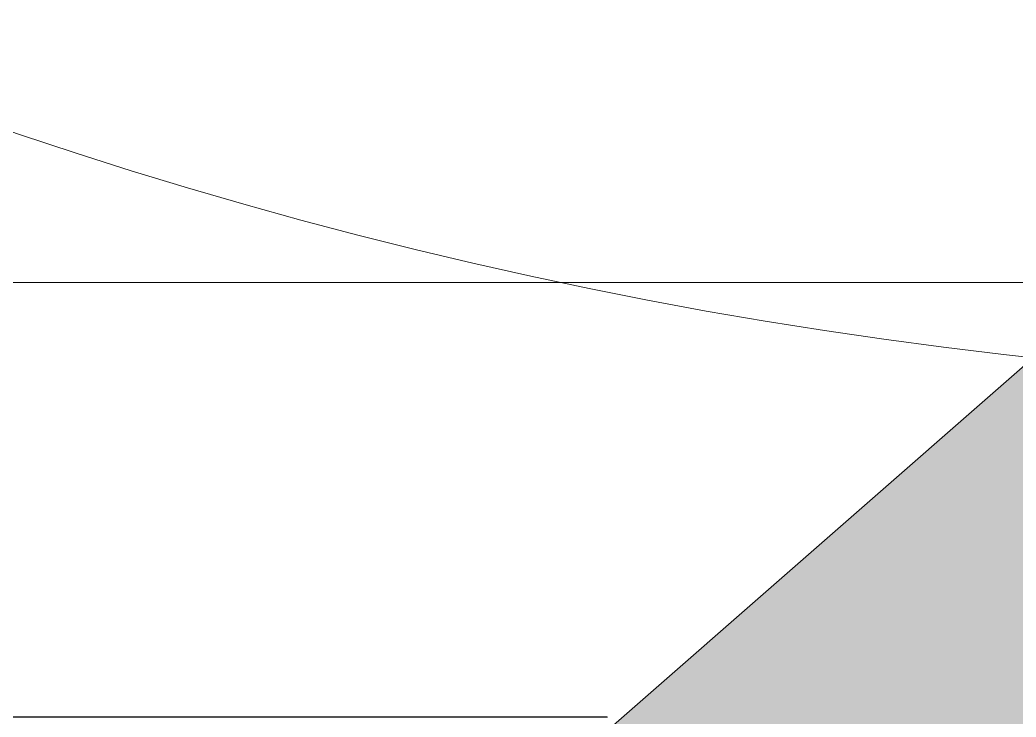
# Model space of a CAD drawing. Header units: metres. Extents: x 15 to 69.3, y -12.4 to 16.4.
# Drawn here: x 17.39247 to 17.4154, y 13.44671 to 13.46274 of the extents above; entities that cross this region are included whole.
import ezdxf

# ---------------------------------------------------------------- set-up
doc = ezdxf.new("R2010")
doc.units = ezdxf.units.M
doc.layers.add('A-ANNO-NOTE', color=7, linetype='Continuous', lineweight=5)
doc.layers.add('P-SANR-FIXT', color=7, linetype='Continuous', lineweight=5)
doc.layers.add('A-FLOR', color=7, linetype='Continuous', lineweight=9, true_color=0x007f00)

# ---------------------------------------------------------------- blocks, each defined once
blk = doc.blocks.new('UT_Purificador de água para cozinha - UT_Purificador de água para cozinha-3520486-TÉRREO')
at = {"layer": 'P-SANR-FIXT'}
blk.add_line((-0.1128466768076331, -0.01830244673910983), (-0.1232032992515364, -0.02736252674575667), dxfattribs=at)
at = {"layer": 'P-SANR-FIXT', "color": 8, "true_color": 0x808080}
for p, q in [((-0.1131827850341797, -0.01890008903780773), (0.03135577431446684, -0.01890008903780773)), ((0.03135577431446682, -0.01890008903780773), (-0.1131827850341797, -0.01890008903780773)), ((4.355637059916262e-09, -0.01890168301273038), (-0.1131791617746829, -0.01890168301273038)), ((4.355637059916262e-09, -0.01890168301273038), (-0.1131791617746829, -0.01890168301273038))]:
    blk.add_line(p, q, dxfattribs=at)
for points, knots in [([(-0.1100721569586503, -0.02889849503043926), (-0.1102738880461534, -0.02889849627139442), (-0.110688998019125, -0.02889849873388199), (-0.1112428764549915, -0.02889850176343466), (-0.1117106791926783, -0.02889850415794274), (-0.1120763683889889, -0.02889850593925677), (-0.1124594061842925, -0.02889850770600374), (-0.1128622024522953, -0.02889850945818367), (-0.113287795307422, -0.02889851119579651), (-0.1136675155660712, -0.02889851263166806), (-0.1139908506435977, -0.02889851377308177), (-0.1142443663631303, -0.02889851462550027), (-0.1145106606437494, -0.02889851547427702), (-0.1147935160648604, -0.028898516319412), (-0.1150455998163123, -0.02889851702065637), (-0.1152602370272838, -0.02889851757983097), (-0.1154287279579337, -0.02889851799830147), (-0.1156054558502297, -0.02889851841586153), (-0.1157923692140548, -0.02889851883251114), (-0.1159924572265018, -0.0288985192482503), (-0.1162077374338523, -0.02889851966307904), (-0.1164439157967327, -0.02889852007699731), (-0.1166902245981568, -0.0288985204555878), (-0.1169175896558782, -0.0288985207647462), (-0.1171206231451953, -0.02889852100487078), (-0.1173182948334562, -0.02889852121046425), (-0.1175271074884615, -0.0288985213816024), (-0.1177059424576267, -0.02889852151839917), (-0.1179283436876086, -0.02889852161239471), (-0.1178426910926123, -0.02889852168072207), (-0.118408663639428, -0.02889852173195305), (-0.1196537372297474, -0.02889852177463623), (-0.1201731607380289, -0.02889852181730793), (-0.120755667607851, -0.02889852193676422), (-0.1205018616010386, -0.02889852207317165), (-0.1208292945183354, -0.02889852226905397), (-0.1208235476223055, -0.02889852243924388), (-0.1211250355514236, -0.02889852264324385), (-0.1212469563394668, -0.02889852284701637), (-0.1213766262575644, -0.02889852308448539), (-0.1215643598196129, -0.0288985233216226), (-0.1216970998127592, -0.02889852355842776), (-0.1217994998467496, -0.02889852376117602), (-0.1219072371345624, -0.02889852396369672), (-0.1220158652371831, -0.02889852416598982), (-0.1221476754529833, -0.02889852443541042), (-0.1223222003154757, -0.02889852483885849), (-0.1225255691571306, -0.02889852530822029), (-0.1227022286060669, -0.02889852577625425), (-0.1228482178176389, -0.02889852617651581), (-0.1229890706299589, -0.02889852657586693), (-0.1231627823811749, -0.0288985271071212), (-0.1233693389147336, -0.02889852776891283), (-0.1235949649321367, -0.02889852855942114), (-0.1238040078667169, -0.02889852934628768), (-0.1239953158526659, -0.0288985301295124), (-0.1241491879856882, -0.0288985307791649), (-0.1242462344671608, -0.02889853129706598), (-0.1242849417713014, -0.02889853168458115), (-0.1243337291282374, -0.0288985320711861), (-0.1243898957115824, -0.02889853245688075), (-0.1244413464313547, -0.02889853284166503), (-0.1244792369131819, -0.02889853322553876), (-0.1245095700614709, -0.02889853360850198), (-0.1245465260171935, -0.02889853411790573), (-0.1245850718040209, -0.02889853475238431), (-0.124658840016805, -0.02889853626784953), (-0.1247211257696826, -0.02889853851373425), (-0.1247572160072615, -0.02889854144997909), (-0.1247638683466916, -0.02889854336863027), (-0.1247648409484638, -0.02889854431824452)], [0, 0, 0, 0, 0.001420454545454545, 0.002840909090909091, 0.003551136363636364, 0.004261363636363636, 0.004971590909090909, 0.005681818181818182, 0.006392045454545454, 0.007102272727272727, 0.007457386363636364, 0.0078125, 0.008167613636363636, 0.008522727272727272, 0.008877840909090908, 0.009055397727272726, 0.009232954545454544, 0.009410511363636362, 0.00958806818181818, 0.009765625, 0.009943181818181818, 0.01012073863636364, 0.01029829545454546, 0.01043146306818182, 0.01052024147727273, 0.01060901988636364, 0.01069779829545455, 0.0107421875, 0.01078657670454546, 0.01081986860795455, 0.01083096590909091, 0.01085316051136364, 0.01087535511363636, 0.01088645241477273, 0.01100852272727273, 0.01105291193181818, 0.01114169034090909, 0.01123046875, 0.01131924715909091, 0.01140802556818182, 0.01154119318181818, 0.01162997159090909, 0.01171875, 0.01180752840909091, 0.01189630681818182, 0.01198508522727273, 0.01216264204545454, 0.01242897727272727, 0.01260653409090909, 0.01278409090909091, 0.01296164772727273, 0.01313920454545454, 0.01349431818181818, 0.01384943181818182, 0.01420454545454545, 0.01455965909090909, 0.01491477272727273, 0.01509232954545455, 0.01526988636363636, 0.01544744318181818, 0.015625, 0.01580255681818182, 0.01598011363636364, 0.01615767045454546, 0.01633522727272727, 0.01669034090909091, 0.01704545454545454, 0.01846590909090909, 0.01988636363636364, 0.02130681818181818, 0.02130681818181818, 0.02130681818181818, 0.02130681818181818]), ([(-0.1225860033833, -0.02889869775650267), (-0.122475699769908, -0.02889871276529374), (-0.1222446490857861, -0.02889872322066429), (-0.1218647494850899, -0.02889861257317195), (-0.1214552633154166, -0.02889842453720998), (-0.121082847577065, -0.02889827212198256), (-0.1207740367126408, -0.02889818893016773), (-0.1205468052552471, -0.02889815654679335), (-0.1203177964037264, -0.0288981591832033), (-0.1201161257558961, -0.02889818121433537), (-0.1199367955806453, -0.0288982079740124), (-0.1197941010290829, -0.02889823165501358), (-0.1196560750744263, -0.02889825371272674), (-0.1195278445953094, -0.02889827232329543), (-0.1194209111577307, -0.0288982866576859), (-0.1192998418110148, -0.02889830126195275), (-0.1191530920568496, -0.02889831602973691), (-0.1189990418678312, -0.02889832838380434), (-0.118849906828001, -0.0288983382424049), (-0.1187231458555647, -0.02889834561072735), (-0.1185794708423354, -0.02889835294012113), (-0.118417384948522, -0.02889836021728511), (-0.11826526328351, -0.02889836622697954), (-0.1181232839366809, -0.02889837099531933), (-0.1180042709394661, -0.02889837455020361), (-0.1178693343443696, -0.02889837808205476), (-0.1177152399657593, -0.02889838158921012), (-0.1175631521019023, -0.02889838448987431), (-0.1174230735636607, -0.02889838679639515), (-0.1173066825591745, -0.02889838851907273), (-0.1171752339410528, -0.02889839023432934), (-0.1170494473914154, -0.02889839165735258), (-0.1169366564706282, -0.0288983927918529), (-0.1168439998371274, -0.028898393640743), (-0.1167415879826879, -0.02889839448762199), (-0.1166278292946032, -0.02889839533246391), (-0.1165195107580809, -0.02889839603477964), (-0.1164225244851207, -0.0288983965955877), (-0.1163432841049477, -0.02889839701566822), (-0.1162558550143775, -0.02889839743521995), (-0.1161582120690935, -0.02889839785423969), (-0.116047165806869, -0.02889839827272425), (-0.1159172359992428, -0.02889839869067022), (-0.1157832881896946, -0.0288983990385071), (-0.1156502086116677, -0.02889839931650404), (-0.115520113657161, -0.02889839952486507), (-0.1154145157323857, -0.02889839969838509), (-0.115213589856536, -0.02889839983713225), (-0.1150064412894957, -0.02889839994115816), (-0.1147899873776153, -0.02889840004514958), (-0.1146203600782006, -0.02889840018375892), (-0.114499388939589, -0.02889840035693434), (-0.1143010254556698, -0.02889840056460592), (-0.1141709097025053, -0.02889840077213855), (-0.1140508050140298, -0.02889840097953171), (-0.1138852932854462, -0.02889840125586942), (-0.1137073605506433, -0.02889840160094079), (-0.1135283420766286, -0.02889840201446198), (-0.1133443242761807, -0.02889840242741547), (-0.1131263637797286, -0.02889840297725881), (-0.1128764608794356, -0.02889840366312751), (-0.1125978193478914, -0.02889840448384708), (-0.1123384973425808, -0.02889840530221786), (-0.1120940235268546, -0.02889840611821388), (-0.1117828775038894, -0.02889840720300754), (-0.1114167392888089, -0.02889840855293281), (-0.1110052938068487, -0.02889841016292824), (-0.1106139306586561, -0.02889841176280114), (-0.1102383578794384, -0.02889841335234352), (-0.1097560851315098, -0.02889841545768233), (-0.1091805647626897, -0.02889841806249051), (-0.1085207766832871, -0.02889842114361328), (-0.1078847319412611, -0.02889842417842645), (-0.1070615871383528, -0.02889842816088025), (-0.1060658471563341, -0.02889843301486428), (-0.1049256530583423, -0.02889843862778503), (-0.1038385201193045, -0.02889844401563466), (-0.1024522508403927, -0.02889845088115991), (-0.1008269010620886, -0.02889845883616151), (-0.09901797704234587, -0.02889846725752887), (-0.09730743014227805, -0.02889847450019187), (-0.0950247826505657, -0.02889848218469867), (-0.09222138467874462, -0.02889848963697353), (-0.08893771265842808, -0.02889849679151266), (-0.08564854897077748, -0.02889850197844291), (-0.08121981190518635, -0.02889850668697385), (-0.07564011131715392, -0.0288985088905531), (-0.06913752823654902, -0.0288985073385548), (-0.06260256859325639, -0.02889850323182976), (-0.05606111376632087, -0.02889849832176937), (-0.04952465252165286, -0.02889849397393995), (-0.04086067750150283, -0.02889849265853266), (-0.03437790151903621, -0.02889849289032923), (-0.03009911660870469, -0.02889849245186805)], [0.4318181818181818, 0.4318181818181818, 0.4318181818181818, 0.4318181818181818, 0.4545454545454545, 0.4772727272727273, 0.5, 0.5227272727272727, 0.5340909090909091, 0.5454545454545454, 0.5568181818181818, 0.5681818181818181, 0.5738636363636362, 0.5795454545454545, 0.5852272727272727, 0.5880681818181818, 0.5909090909090908, 0.5937499999999999, 0.596590909090909, 0.5994318181818181, 0.6008522727272727, 0.6022727272727272, 0.6036931818181817, 0.6051136363636362, 0.6065340909090908, 0.6072443181818181, 0.6079545454545454, 0.6086647727272727, 0.609375, 0.6100852272727273, 0.6104403409090908, 0.6107954545454545, 0.6111505681818181, 0.6115056818181817, 0.6116832386363635, 0.6118607954545453, 0.6120383522727271, 0.612215909090909, 0.6123934659090908, 0.6124822443181817, 0.6125710227272726, 0.6126598011363635, 0.6127485795454544, 0.6128373579545453, 0.6129261363636362, 0.6130149147727272, 0.6130593039772727, 0.6131036931818181, 0.6131480823863635, 0.6131702769886362, 0.613192471590909, 0.6132146661931817, 0.6132368607954544, 0.6132812499999999, 0.6133256392045454, 0.6133700284090908, 0.6134144176136362, 0.6134588068181817, 0.6135475852272726, 0.6136363636363635, 0.6137251420454545, 0.6138139204545454, 0.6139914772727272, 0.614169034090909, 0.6143465909090908, 0.6145241477272727, 0.6147017045454545, 0.6150568181818181, 0.6154119318181818, 0.6157670454545454, 0.6161221590909091, 0.6164772727272727, 0.6171875, 0.6178977272727273, 0.6186079545454546, 0.6193181818181818, 0.6207386363636362, 0.6221590909090908, 0.6235795454545454, 0.625, 0.6278409090909091, 0.6306818181818181, 0.6335227272727273, 0.6363636363636364, 0.6420454545454546, 0.6477272727272727, 0.6534090909090909, 0.6590909090909092, 0.6704545454545455, 0.6818181818181819, 0.6931818181818182, 0.7045454545454546, 0.7159090909090909, 0.7272727272727273, 0.75, 0.75, 0.75, 0.75]), ([(0.02727661052629432, -0.02889848591723559), (0.02320139967517202, -0.02889848886857512), (0.01386468190205852, -0.02889849585187255), (-0.0005164882087525728, -0.02889851205099993), (-0.01619132956427101, -0.02889853869902092), (-0.03182973264227069, -0.02889856219630027), (-0.04745246370866657, -0.02889857181775627), (-0.06044848996180877, -0.02889856668867517), (-0.07083824573011811, -0.02889855910811519), (-0.078626042844988, -0.02889855096044045), (-0.08507607018333305, -0.02889854228136889), (-0.09028575659495199, -0.0288985341762225), (-0.09421215564565762, -0.02889852752105637), (-0.09805205719886516, -0.028898520288341), (-0.1017396296351745, -0.02889851247840941), (-0.1056576160538327, -0.02889850409117243), (-0.1085532478178686, -0.02889849811482693), (-0.1100721569572821, -0.02889849503043926)], [0.7564887804116239, 0.7564887804116239, 0.7564887804116239, 0.7564887804116239, 0.7777777777777778, 0.8055555555555556, 0.8333333333333333, 0.861111111111111, 0.8888888888888888, 0.9166666666666666, 0.9305555555555556, 0.9444444444444444, 0.9583333333333333, 0.9652777777777777, 0.9722222222222222, 0.9791666666666667, 0.9861111111111112, 0.9930555555555556, 1, 1, 1, 1])]:
    blk.add_open_spline(points, degree=3, knots=knots, dxfattribs=at)
blk = doc.blocks.new('Marcador de Tubulação Circular Century 2 - Sobe-874581-TÉRREO')
at = {"layer": 'A-ANNO-NOTE'}
blk.add_circle((0.00329198799347687, -0.001268611774459135), 0.005500000000000004, dxfattribs=at)

msp = doc.modelspace()

# ---------------------------------------------------------------- hatches: boundary and pattern name
at = {"layer": 'A-FLOR', "true_color": 0x464646}
h = msp.add_hatch(color=49, dxfattribs=at)
h.paths.add_polyline_path([(18.19232617459992, 13.25172109348721), (18.19125723503447, 13.25260927135536), (18.19156636953614, 13.25234058960095)])
h.paths.add_polyline_path([(18.15901796312708, 13.32089163646863), (18.16008690269254, 13.3200034585927), (18.15977776819086, 13.32027214034713)])
h.paths.add_polyline_path([(18.36062034051212, 11.92780630161017), (18.36062034051213, 12.22780630161017), (18.51062034051213, 12.22780630161017), (18.51062034051211, 13.27780630161043), (18.36462034051226, 13.27780630161043), (18.36602034051226, 13.27640630161043), (18.37872034051195, 13.27640630161043), (18.37982034051226, 13.27534630161044), (18.38764664467355, 13.27417710640565), (18.39441300941091, 13.27122513630078), (18.39985974669109, 13.26704570778926), (18.40445792329332, 13.2609483447148), (18.40726775245156, 13.25378618104348), (18.40831085028186, 13.24685011222689), (18.40922034051226, 13.24558487112113), (18.40922034051226, 13.23320630161044), (18.41062034051226, 13.23180630161044), (18.41062034051226, 13.22780630161044), (18.40662034051226, 13.22780630161044), (18.40662034051226, 13.15980630161043), (18.41062034051226, 13.15980630161043), (18.4103699877675, 13.15580630161044), (18.40899057202805, 13.15440630161044), (18.40899057202805, 13.13809879241109), (18.40814783484856, 13.13720630161044), (18.40814783484856, 13.13639764868963), (18.40866549172195, 13.13543890983363), (18.41005811664603, 13.13207681585462), (18.41062034051226, 13.12780630161043), (18.41005811664603, 13.12353578736624), (18.40814783484856, 13.11840630161044), (18.40918651322681, 13.11730630161044), (18.40918651322681, 13.10100800953767), (18.4103699877675, 13.09980630161044), (18.41062034051226, 13.09580630161044), (18.40662034051226, 13.09580630161044), (18.40662034051226, 13.01267345524163), (18.41062034051226, 13.01267345524163), (18.4103699877675, 13.00867345524163), (18.40899057202805, 13.00727345524163), (18.40899057202805, 12.99096594604228), (18.40814783484856, 12.99007345524163), (18.40819433475903, 12.98920420245767), (18.40874834278905, 12.98810604329497), (18.41005811664603, 12.98494396948581), (18.41062034051226, 12.98067345524162), (18.40971085028186, 12.97551211505918), (18.40961881928306, 12.97502022415034), (18.40846290237281, 12.97255175306414), (18.40814783484856, 12.97127345524163), (18.40918651322681, 12.97017345524163), (18.40918651322681, 12.95387516316886), (18.4103699877675, 12.95267345524163), (18.41062034051226, 12.94867345524163), (18.40662034051226, 12.94867345524163), (18.40676214283371, 12.91417345524162), (18.41062034051225, 12.91417345524162), (18.41062034051225, 12.91017345524162), (18.40922034051225, 12.90877345524163), (18.40922034051225, 12.89607345524163), (18.4081603405121, 12.89497345524176), (18.40692789750009, 12.88699445736596), (18.40404811972012, 12.88039244306516), (18.39985974669109, 12.8749340490628), (18.3935441052714, 12.8702454586096), (18.3866002199453, 12.86752604330233), (18.37966415112871, 12.86648294547203), (18.37872034051226, 12.86557345524162), (18.36602034051226, 12.86557345524162), (18.36462034051226, 12.86417345524162), (18.36062034051234, 12.86417345524162), (18.36062034051234, 12.8606734552416), (18.35562034051234, 12.8606734552416), (18.35562034051234, 12.87137969000953), (18.34362034051233, 12.87137969000953), (18.34349327561078, 12.87367345524123), (18.3338330090854, 12.87367345524123), (18.33836590254137, 12.87003674352319), (18.34366553337339, 12.86309319590125), (18.34721030764816, 12.85411303751954), (18.34832139973364, 12.84567345524162), (18.34816088105288, 12.51445419481211), (18.34689349517403, 12.50604670373995), (18.34344348162578, 12.49792739685547), (18.33758231149245, 12.49055039616506), (18.33074114039326, 12.48532932160188), (18.32176098201155, 12.48178454732711), (18.31210213930412, 12.48067345524163), (18.26076944952259, 12.48083397392238), (18.24683590932625, 12.48398891282809), (18.23971792837221, 12.48903446823205), (18.23661517579826, 12.49141253081223), (18.23523695113858, 12.49259505094403), (18.23396764219156, 12.49467381991606), (17.93178348436136, 12.49467381991606), (17.89420769626425, 12.49850088555499), (17.87173266931631, 12.50476648697895), (17.84856150605087, 12.51425312792488), (17.82792361853348, 12.52626030063989), (17.80806948348253, 12.54172566771568), (17.79079307859137, 12.5594575732126), (17.78689069692459, 12.56418950879353), (17.77835354652183, 12.57478739248599), (17.76812910495143, 12.59007298533625), (17.7659245685029, 12.59370501595659), (17.75971709966566, 12.60585931198199), (17.75552760994798, 12.61559254735823), (17.75052704328091, 12.63023190818269), (17.74857911793815, 12.63673548643365), (17.74605110933101, 12.6482515875161), (17.74445289825297, 12.65797013679524), (17.74334513152272, 12.67348017585073), (17.7429803035212, 12.68098365685273), (17.74368380126224, 12.69545468126682), (17.74466269385368, 12.70470702898521), (17.74761327840366, 12.71992167162986), (17.74958459583044, 12.72832938161866), (17.75368796770961, 12.74095933617091), (17.75744500782605, 12.75041395171698), (17.76510231694579, 12.76597146972038), (17.7674452203564, 12.77027059806742), (17.77394685495139, 12.78043004090634), (17.78082062989371, 12.78976002464509), (17.78905857574428, 12.79972543789688), (17.79322950483108, 12.80481325600087), (17.80954308516823, 12.82063424686142), (17.82910648428501, 12.83586025882891), (17.84995454068832, 12.84784838985527), (17.8720414824571, 12.85666772106806), (17.89599620231362, 12.86325475165249), (17.9123669478364, 12.86499468998626), (17.93218390245199, 12.86667309056719), (18.23406772883644, 12.86667309056719), (18.23560103555796, 12.86907904424312), (18.24188615961932, 12.87387563571922), (18.24425740521861, 12.87567373073838), (18.24751043047859, 12.8776634758905), (18.26208293589893, 12.88067345524163), (18.28929973744657, 12.88090357156632), (18.29498372674973, 12.88475042330354), (18.30092816261241, 12.886979838198), (18.30672549090035, 12.88767345524123), (18.34362034051233, 12.88767345524123), (18.34362034051233, 12.88996722047358), (18.35562034051234, 12.88996722047358), (18.35562034051234, 12.9006734552416), (18.36062034051234, 12.9006734552416), (18.36062034051234, 12.89717345524163), (18.36462034051226, 12.89717345524163), (18.36617714402727, 12.89577345524163), (18.37872034051226, 12.89577345524163), (18.37982034051226, 12.89471345524163), (18.38000418827537, 12.89478960747851), (18.38008034051226, 12.89497345524162), (18.37902034051225, 12.89607345524163), (18.37902034051225, 12.90877345524163), (18.37762034051225, 12.91017345524162), (18.37762034051225, 12.91417345524162), (18.38162034051226, 12.91417345524162), (18.38162034051226, 12.94867345524163), (18.37762034051226, 12.94867345524163), (18.37787069325702, 12.95267345524163), (18.37924945120595, 12.95407345524163), (18.37895809689235, 12.96580256593532), (18.37872034051226, 12.96557345524163), (18.36590083122585, 12.96568493130818), (18.36462034051226, 12.96442452676411), (18.36062034051238, 12.96417345524163), (18.36062034051238, 12.95517345524165), (18.34712034051235, 12.95517345524165), (18.3460343251969, 12.9556926956067), (18.34577912837871, 12.95654550753184), (18.34562034051235, 12.95890808198669), (18.34549962211514, 12.96567345524164), (18.28384700617818, 12.96567345524164), (18.28384700617818, 12.97367345524166), (18.28131991848965, 12.97356113725521), (18.28131991848965, 12.97279887424897), (18.27957219610745, 12.97279887424897), (18.27937635808475, 12.96214938890984), (18.27846483750536, 12.96073427136205), (18.27752553068381, 12.96001486100058), (18.27732769112155, 12.95988339173182), (18.2757361843927, 12.95943635513487), (18.27441919785038, 12.95943635513487), (18.27381627661319, 12.95952876687057), (18.27262985155927, 12.96001486100058), (18.27169054473772, 12.96073427136205), (18.27099439705528, 12.96169909365883), (18.27061501786944, 12.96301285205339), (18.2705791439551, 12.96369140443431), (18.27057769112154, 12.97279887424897), (18.26964382984379, 12.97301876768121), (18.26937811873831, 12.9737124401807), (18.26937811873831, 12.97279887424897), (18.26764978524562, 12.97301876768121), (18.26709052488867, 12.97841758825468), (18.2671546310972, 12.98335864098526), (18.2676793522961, 12.98854803623417), (18.26937811873831, 12.98832406683541), (18.26953187133595, 12.98802053932974), (18.26972386450783, 12.98854803623417), (18.27058594919514, 12.98854803623417), (18.27080982823184, 13.01117345524165), (18.27957769112154, 13.01117345524165), (18.27977657645472, 12.9885267661002), (18.28131991848965, 12.98840993016144), (18.28131991848965, 12.98767345524166), (18.28384700617818, 12.98767345524166), (18.28384700617818, 12.99567345524164), (18.31172137593004, 12.99585140619837), (18.32644972531263, 13.04171844954506), (18.32092513433258, 13.04179473495564), (18.32009301496169, 13.04227001510274), (18.3196229002399, 13.04295664107378), (18.31950954214067, 13.04357474551935), (18.31950952153893, 13.04667345524163), (18.30323137218188, 13.04667345524163), (18.30175423024972, 13.04743854087053), (18.30054189823944, 13.04921168317935), (18.29960300749234, 13.05169812134614), (18.29885900527558, 13.05526584623677), (18.29853413974741, 13.05865138088385), (18.29853413974741, 13.06269552959941), (18.29885900527558, 13.06608106424649), (18.29931121525838, 13.06853695098865), (18.30003057745714, 13.07098807195814), (18.30138186097499, 13.0734574008414), (18.30205980000033, 13.0742224864703), (18.30323137218188, 13.07467345524163), (18.31950954214067, 13.07467345524163), (18.3196229002399, 13.07839025951858), (18.32009301496169, 13.07907692351572), (18.32092513433258, 13.07955220639527), (18.32183161660047, 13.0796284609382), (18.35948810799064, 13.079430398674), (18.36018400347734, 13.07887544054192), (18.3606203405124, 13.0776284609382), (18.3606203405124, 13.04371844954506), (18.35986732011612, 13.04215478658013), (18.35906538238032, 13.0417685937207), (18.3586203405124, 13.04171844954506), (18.33866828134763, 13.04171844954506), (18.33039676858469, 13.01512750638762), (18.32733863524445, 13.00627140455879), (18.32408196799733, 12.99567345524164), (18.34562034051235, 12.99567345524164), (18.34580304643784, 13.00492539640714), (18.34609445080782, 13.0057485178125), (18.34712034051235, 13.00617345524161), (18.36062034051238, 13.00617345524161), (18.36062034051238, 12.99717345524163), (18.36462034051226, 12.99692238371914), (18.36602034051226, 12.99554434454793), (18.37872034051226, 12.99577345524163), (18.37910736266046, 12.99554434454793), (18.37905416779771, 13.00747232036287), (18.37787069325702, 13.00867345524163), (18.37762034051226, 13.01267345524163), (18.38162034051226, 13.01267345524163), (18.38162034051226, 13.09580630161044), (18.37762034051226, 13.09580630161044), (18.37787069325702, 13.09980630161044), (18.37924945120595, 13.10120630161044), (18.37905416779771, 13.11154525997526), (18.35901034051226, 13.11053278073575), (18.35901034051226, 13.09497332495352), (18.35648195848071, 13.09497332495352), (18.34939796063929, 13.1091620759251), (18.33412314767907, 13.1091620759249), (18.33412314767907, 13.10510606723815), (18.29012314767908, 13.10510606723812), (18.28459730155222, 13.11592052078006), (18.28321388841039, 13.12170630161045), (18.27989530995778, 13.12170630161045), (18.27989530995778, 13.13390630161045), (18.28322786745051, 13.13390630161045), (18.28344298609286, 13.13519014594776), (18.28513556269796, 13.14114916459806), (18.29012314767908, 13.15050653598275), (18.33412314767907, 13.15050653598272), (18.33412314767907, 13.14645052729596), (18.34939796063947, 13.14645052729612), (18.35648195848071, 13.16063927826734), (18.35901034051226, 13.16063927826734), (18.35901034051226, 13.14507982248512), (18.37912423810045, 13.14406380376555), (18.37905416779771, 13.15460516673168), (18.37787069325702, 13.15580630161044), (18.37762034051226, 13.15980630161043), (18.38162034051226, 13.15980630161043), (18.38148119843488, 13.22780630161044), (18.37762034051226, 13.22780630161044), (18.37762034051226, 13.23180630161044), (18.37902034051226, 13.23320630161044), (18.37902034051226, 13.24590630161044), (18.38008034051226, 13.24700630161044), (18.38000418827537, 13.24719014937355), (18.37982034051225, 13.24726630161044), (18.37872034051226, 13.24620630161043), (18.36602034051226, 13.24620630161043), (18.36462034051226, 13.24480630161043), (18.36062034051226, 13.24480630161043), (18.36062034051226, 13.24880630161044), (18.22583680752527, 13.248664499289), (18.22583680752527, 13.24480630161045), (18.22183680752552, 13.24480630161045), (18.22043680752527, 13.24620630161045), (18.20773680752539, 13.24620630161045), (18.20663680752527, 13.24726630161044), (18.19567402086053, 13.2494768095034), (18.19277843002289, 13.25136697294966), (18.18993875163428, 13.25331631850477), (18.18642982863788, 13.2555979784948), (18.18499934002097, 13.25562446902474), (18.17601908389989, 13.26460472514581), (18.17403918491257, 13.26460472514581), (18.17121075778783, 13.26743315227056), (18.17403918491257, 13.2702615793953), (18.15947668815993, 13.28452288589827), (18.15670046785356, 13.28194344220482), (18.15397042903528, 13.28497465701429), (18.15397042903528, 13.28665338001043), (18.14499017291421, 13.2956336361315), (18.14503992683344, 13.29723902496934), (18.14483763238244, 13.29726642833763), (18.14467889274407, 13.29723902496934), (18.14360733020174, 13.29620642833762), (18.13090733020169, 13.29620642833762), (18.12950733020173, 13.29480642833762), (18.12550733020174, 13.29480642833762), (18.12550733020174, 13.29880642833763), (16.81983848848221, 13.29880642833764), (16.81983848848221, 13.29480642833764), (16.81583848848222, 13.2950567810824), (16.81443848848221, 13.29643553903133), (16.79943848848221, 13.29643553903133), (16.79833848848221, 13.29747976157134), (16.76648848848221, 13.29700642833764), (16.76754848848221, 13.29590642833764), (16.76731937778852, 13.28320642833763), (16.76869741695972, 13.28180642833764), (16.76894848848221, 13.27780642833764), (16.73701941752033, 13.27780642833763), (16.73619228008479, 13.2703469669472), (16.73562044757375, 13.26291823606307), (16.73412213877046, 13.26108956777747), (16.73347491472707, 13.26084744586323), (16.7214984884822, 13.26084744586323), (16.7214984884822, 13.22759481760304), (16.87679743978739, 13.22742380741947), (16.88445980565029, 13.22621915325904), (16.89147117386468, 13.22331494945385), (16.89852925811727, 13.21766223383736), (16.90316399109797, 13.21162213222056), (16.90635534713445, 13.20391751719492), (16.90744385924716, 13.19564944683809), (16.9072734883786, 12.91924751791762), (16.90606819490316, 12.91158029597505), (16.90316399109797, 12.90456892776066), (16.89751127548147, 12.89751084350807), (16.89147117386468, 12.89287611052737), (16.88376655883904, 12.88968475449088), (16.8754984884822, 12.88859624237818), (16.52804239106502, 12.88876725256176), (16.52038002520212, 12.88997190672218), (16.51336865698773, 12.89287611052738), (16.50631057273515, 12.89852882614387), (16.50167583975445, 12.90456892776066), (16.49848448371796, 12.9122735427863), (16.49739597160526, 12.92054161314314), (16.49756714767858, 13.19694965820102), (16.49877163594925, 13.20461076400617), (16.50167583975445, 13.21162213222057), (16.50732855537095, 13.21868021647315), (16.51336865698774, 13.22331494945385), (16.52107327201338, 13.22650630549034), (16.52934134237021, 13.22759481760304), (16.68339848848221, 13.22759481760304), (16.68337825137978, 13.26084744586323), (16.67114086916152, 13.26094092244959), (16.67017787319395, 13.26157049888645), (16.66927652939066, 13.26291823606302), (16.6682927673445, 13.27459834753011), (16.66787755944408, 13.27780642833763), (16.73594848848221, 13.27780642833764), (16.7361995600047, 13.28180642833764), (16.7375775991759, 13.28320642833764), (16.73734848848221, 13.29590642833764), (16.7384084884821, 13.29700642833767), (16.73837532116569, 13.30277460344512), (16.73786300850525, 13.30377118237137), (16.73639724800097, 13.30789776137747), (16.73619884122698, 13.30868599874699), (16.73619884122698, 13.30940481044705), (16.73594848848222, 13.31130642833764), (16.73651071234845, 13.31557694258183), (16.73840848848221, 13.31988147771859), (16.74147157680269, 13.32350341457454), (16.74184495916103, 13.3239482306591), (16.74391774126617, 13.32538042258441), (16.74501590042887, 13.32593443061443), (16.74817797423803, 13.32724420447141), (16.75244848848221, 13.32780642833763), (16.75760982866466, 13.32689693810724), (16.7581234886571, 13.32679234478885), (16.7605701906597, 13.32564899019819), (16.76103077666712, 13.32534087380802), (16.79045233684059, 13.32523686036406), (16.79854565137586, 13.32532950521933), (16.79943848848221, 13.32617731764394), (16.81443848848221, 13.32617731764394), (16.81583848848221, 13.32755607559287), (16.81983848848221, 13.32780642833763), (16.81983848848221, 13.32380642833764), (18.12550733020174, 13.32394823065908), (18.12550733020174, 13.32780642833762), (18.12950733020148, 13.32780642833762), (18.13090733020173, 13.32640642833762), (18.14360733020174, 13.32640642833762), (18.14470733020173, 13.32534642833763), (18.15592109256421, 13.32299141427692), (18.15856570770411, 13.32124575699841), (18.16140538609272, 13.31929641144331), (18.16491430908913, 13.31701475145328), (18.16634479770605, 13.31698826092333), (18.17532505382711, 13.30800800480227), (18.17730495281443, 13.30800800480226), (18.18013337993918, 13.30517957767752), (18.17730495281443, 13.30235115055277), (18.19171685444224, 13.28793924892497), (18.19464366987344, 13.29066928774325), (18.19737370869173, 13.28763807293379), (18.19737370869173, 13.28595934993765), (18.2063539648128, 13.27697909381657), (18.20630421089356, 13.27537370497874), (18.20650650534457, 13.27534630161045), (18.20666524498293, 13.27537370497874), (18.20773680752527, 13.27640630161045), (18.22043680752531, 13.27640630161045), (18.22183680752527, 13.27780630161045), (18.21062034051211, 13.27780630161045), (18.21062034051211, 13.42780630161043), (18.51062034051211, 13.42780630161043), (18.51062034051213, 15.4278063016105), (18.21062034051213, 15.4278063016105), (18.21062034051213, 15.5778063016105), (15.36062034051217, 15.57780630161052), (15.36062034051217, 15.27780630161052), (15.21062034051217, 15.27780630161052), (15.21062034051215, 13.42780630161046), (15.51062034051215, 13.42780630161046), (15.51062034051215, 13.27780630161046), (15.21062034051215, 13.27780630161046), (15.21062034051214, 12.2278063016102), (15.36062034051214, 12.2278063016102), (15.36062034051214, 11.92780630161019), (18.12053381145263, 11.92780630161017)])
h.paths.add_polyline_path([(18.3486819686926, 13.05479836925893), (18.34858929206049, 13.05487338350104), (18.34864917787853, 13.05479836925893)])
h.paths.add_polyline_path([(18.34867262684795, 13.06646466620957), (18.34855769915458, 13.06654854122433), (18.34864917787853, 13.06646715947791)])
h.paths.add_polyline_path([(18.22669565478736, 13.27380630161044), (18.36062034051226, 13.27394810393189), (18.36062034051226, 13.27780630161043), (18.22583680752527, 13.27780630161045), (18.22583680752527, 13.27380630161044)])
h.paths.add_polyline_path([(17.17542091279524, 13.37780617488326), (17.17542091279524, 13.38180617488326), (16.85651034051234, 13.3816643725618), (16.85651034051234, 13.37780617488326), (16.85251034051235, 13.37780617488326), (16.85111034051235, 13.37920617488326), (16.83841034051234, 13.37920617488326), (16.83731034051235, 13.38026617488326), (16.8295058424066, 13.3814263377241), (16.82314034051235, 13.38406301494001), (16.8168996781623, 13.38906825932835), (16.81257739305602, 13.39489436247131), (16.80986292863014, 13.40182629501652), (16.80882112588756, 13.40876102024861), (16.80791034051236, 13.40970617488327), (16.80791034051236, 13.42240617488326), (16.80651034051236, 13.42380617488326), (16.80651034051236, 13.42780617488327), (16.5942262884479, 13.42780630161043), (16.5942262884479, 13.88280630161043), (17.05122628844788, 13.88280630161043), (17.05122628844787, 13.42780630161043), (16.83951034051235, 13.42780617488326), (16.83951034051235, 13.42380617488326), (16.83811034051235, 13.42240617488326), (16.83811034051235, 13.40970617488327), (16.8370503405125, 13.40860617488313), (16.83712649274923, 13.40842232712015), (16.83731034051235, 13.40834617488326), (16.83841034051234, 13.40940617488327), (16.85111034051235, 13.40940617488327), (16.85251034051234, 13.41080617488326), (16.85651034051234, 13.41080617488326), (16.85651034051234, 13.40680617488326), (17.17542091279524, 13.40680617488326), (17.17542091279524, 13.41080617488326), (17.17942091279524, 13.41055582213849), (17.18082091279524, 13.40917706418957), (17.19582091279523, 13.40917706418957), (17.19692091279524, 13.40813284164955), (17.22660174883425, 13.40834533677057), (17.22553739192055, 13.42941617488325), (17.20997793613833, 13.42941617488325), (17.20997793613833, 13.43135159203664), (17.20591932125372, 13.43135159203664), (17.20046450255176, 13.43267813065877), (17.19838354888637, 13.43330807855014), (17.19477616543374, 13.4347652927901), (17.1913323760586, 13.43657554234614), (17.184706535984, 13.44089922722448), (17.18206227669357, 13.44325263822986), (17.17996626830702, 13.44610525096186), (17.16961092997009, 13.45518592821057), (17.16813069912926, 13.45899001247943), (17.16813069912926, 13.61823043437587), (17.16776106289555, 13.63144025639913), (17.16797073012103, 13.64465548874961), (17.16832929827473, 13.65125058223818), (17.16894888897698, 13.65782629030694), (17.16990409941485, 13.66435567804909), (17.17126850819922, 13.6708119710983), (17.17395047839015, 13.68036505099344), (17.1772740820731, 13.68971427332187), (17.18119093054055, 13.69883482450045), (17.18565016763423, 13.70770282090664), (17.19075254804219, 13.71628431641654), (17.19368093045456, 13.72030651823581), (17.19701491508727, 13.72399949501571), (17.20078925859418, 13.72717821192509), (17.20504185520178, 13.72968127648504), (17.20959108993656, 13.73171050405866), (17.21424834746668, 13.73347777696226), (17.22371844910003, 13.73640806893057), (17.23336647037824, 13.73868515509071), (17.24313330876127, 13.74045136989361), (17.25295940428601, 13.7418508317432), (17.26281232916737, 13.74292031069755), (17.27269233144604, 13.743700995605), (17.28259098841308, 13.74417874786866), (17.29249986053085, 13.74433971472726), (17.30240214488941, 13.74417821881952), (17.31229365189493, 13.74368892789814), (17.32216390845515, 13.74287521044173), (17.33692023543244, 13.74105209438151), (17.3467193520763, 13.73943768220636), (17.36133751914191, 13.73644918650334), (17.36616011212789, 13.73523242318588), (17.37091712149515, 13.73378025998604), (17.37557887289361, 13.73203111726954), (17.3800939195558, 13.7299321222762), (17.38435531528374, 13.72739490427265), (17.38825946502881, 13.72433637790925), (17.39168882604705, 13.72078049600926), (17.39454657269409, 13.7167508437685), (17.39943253360478, 13.7080708508802), (17.40390637016213, 13.69921841731819), (17.4080983356276, 13.69022907812959), (17.41168409878599, 13.68101616566589), (17.41434400276132, 13.67149459203892), (17.41563637697387, 13.66495257703184), (17.4165606625701, 13.65834849590009), (17.41759469430439, 13.64504351789346), (17.41788091227637, 13.63172210413026), (17.41748348366619, 13.61819219284541), (17.41748348366619, 13.45896946693889), (17.41601421204678, 13.45516882835607), (17.40565758960287, 13.44610874834943), (17.40356090178172, 13.44325413571265), (17.40078566244973, 13.44081050334829), (17.39428943907006, 13.43657554234614), (17.39084564969491, 13.4347652927901), (17.38723826624228, 13.43330807855013), (17.38350946485165, 13.43217929293015), (17.37970249387494, 13.43135159203664), (17.34083748640235, 13.43135159203664), (17.34083748640235, 13.42780630161032), (17.33384633006332, 13.42780630161032), (17.33384633006332, 13.43135159203664), (17.27564388945214, 13.43135159203664), (17.27564388945214, 13.42941617488325), (17.26008443366992, 13.42941617488325), (17.258748688929, 13.39857668912745), (17.25931091279524, 13.39430617488326), (17.25854888808396, 13.38955329872918), (17.25655757160601, 13.38534883582159), (17.25377106790363, 13.38208922628821), (17.25341444211642, 13.3816643725618), (17.25134166001128, 13.38023218063649), (17.25024350084857, 13.37967817260646), (17.24708142703943, 13.37836839874949), (17.24214836980904, 13.37789340032215), (17.23764957261279, 13.37871566511366), (17.23717103776144, 13.37879998871118), (17.23468921061775, 13.37996361302271), (17.23386082100571, 13.38027088346469), (17.2048070644368, 13.38037574285683), (17.19671374990159, 13.38028309800156), (17.19582091279523, 13.37943528557695), (17.18082091279524, 13.37943528557695), (17.17942091279524, 13.37805652762802)])
h.paths.add_polyline_path([(16.83207851515359, 13.57676090049679), (16.96222628844787, 13.57676090049679), (16.96708636803891, 13.5777276304339), (16.97120654456895, 13.58048064437573), (16.97395955851077, 13.58460082090576), (16.97492628844788, 13.5894609004968), (16.97469388886886, 13.79517465319195), (16.97395955851077, 13.79886638120145), (16.97120654456895, 13.80298655773149), (16.96708636803891, 13.80573957167332), (16.96222628844787, 13.80670630161042), (16.68302628844786, 13.80670630161042), (16.67816620885682, 13.80573957167332), (16.67404603232679, 13.8029865577315), (16.67129301838497, 13.79886638120146), (16.67032628844786, 13.79400630161043), (16.67055868802687, 13.58829254891523), (16.67129301838497, 13.58460082090573), (16.67404603232679, 13.5804806443757), (16.67816620885682, 13.57772763043388), (16.68302628844785, 13.5767609004968), (16.8133740617365, 13.5767609004968), (16.81345173816659, 13.59745733018317), (16.8134204854137, 13.60041447623958), (16.81322771826563, 13.6154960115039), (16.81320620606335, 13.63199209135078), (16.81002628844789, 13.63330925635434), (16.80476577620576, 13.63734578936831), (16.80072924319178, 13.64260630161045), (16.79819177246016, 13.64873229786483), (16.79732628844791, 13.65530630161043), (16.79819177246016, 13.66188030535602), (16.80072924319178, 13.66800630161041), (16.80476577620576, 13.67326681385254), (16.81002628844789, 13.67730334686652), (16.81615228470228, 13.67984081759814), (16.82272628844787, 13.68070630161039), (16.82930029219347, 13.67984081759814), (16.83542628844786, 13.67730334686652), (16.84068680068999, 13.67326681385254), (16.84472333370397, 13.66800630161041), (16.84726080443558, 13.66188030535602), (16.84812628844784, 13.65530630161043), (16.84726080443558, 13.64873229786483), (16.84472333370397, 13.64260630161045), (16.84068680068999, 13.63734578936831), (16.83542628844786, 13.63330925635434), (16.8320488142703, 13.63191026074343), (16.83224637082943, 13.62325203814267), (16.83209676792974, 13.57939357852862)])

# ---------------------------------------------------------------- block references
at = {"layer": 'A-ANNO-NOTE', "xscale": 20, "yscale": 20, "zscale": 20}
msp.add_blockref('Marcador de Tubulação Circular Century 2 - Sobe-874581-TÉRREO', (17.36190186870035, 13.58970174674196), dxfattribs=at)
at = {"layer": 'P-SANR-FIXT', "color": 8, "true_color": 0x808080, "rotation": 180}
msp.add_blockref('UT_Purificador de água para cozinha - UT_Purificador de água para cozinha-3520486-TÉRREO', (17.29281091279522, 13.42780630161031), dxfattribs=at)

doc.saveas('drawing.dxf')
